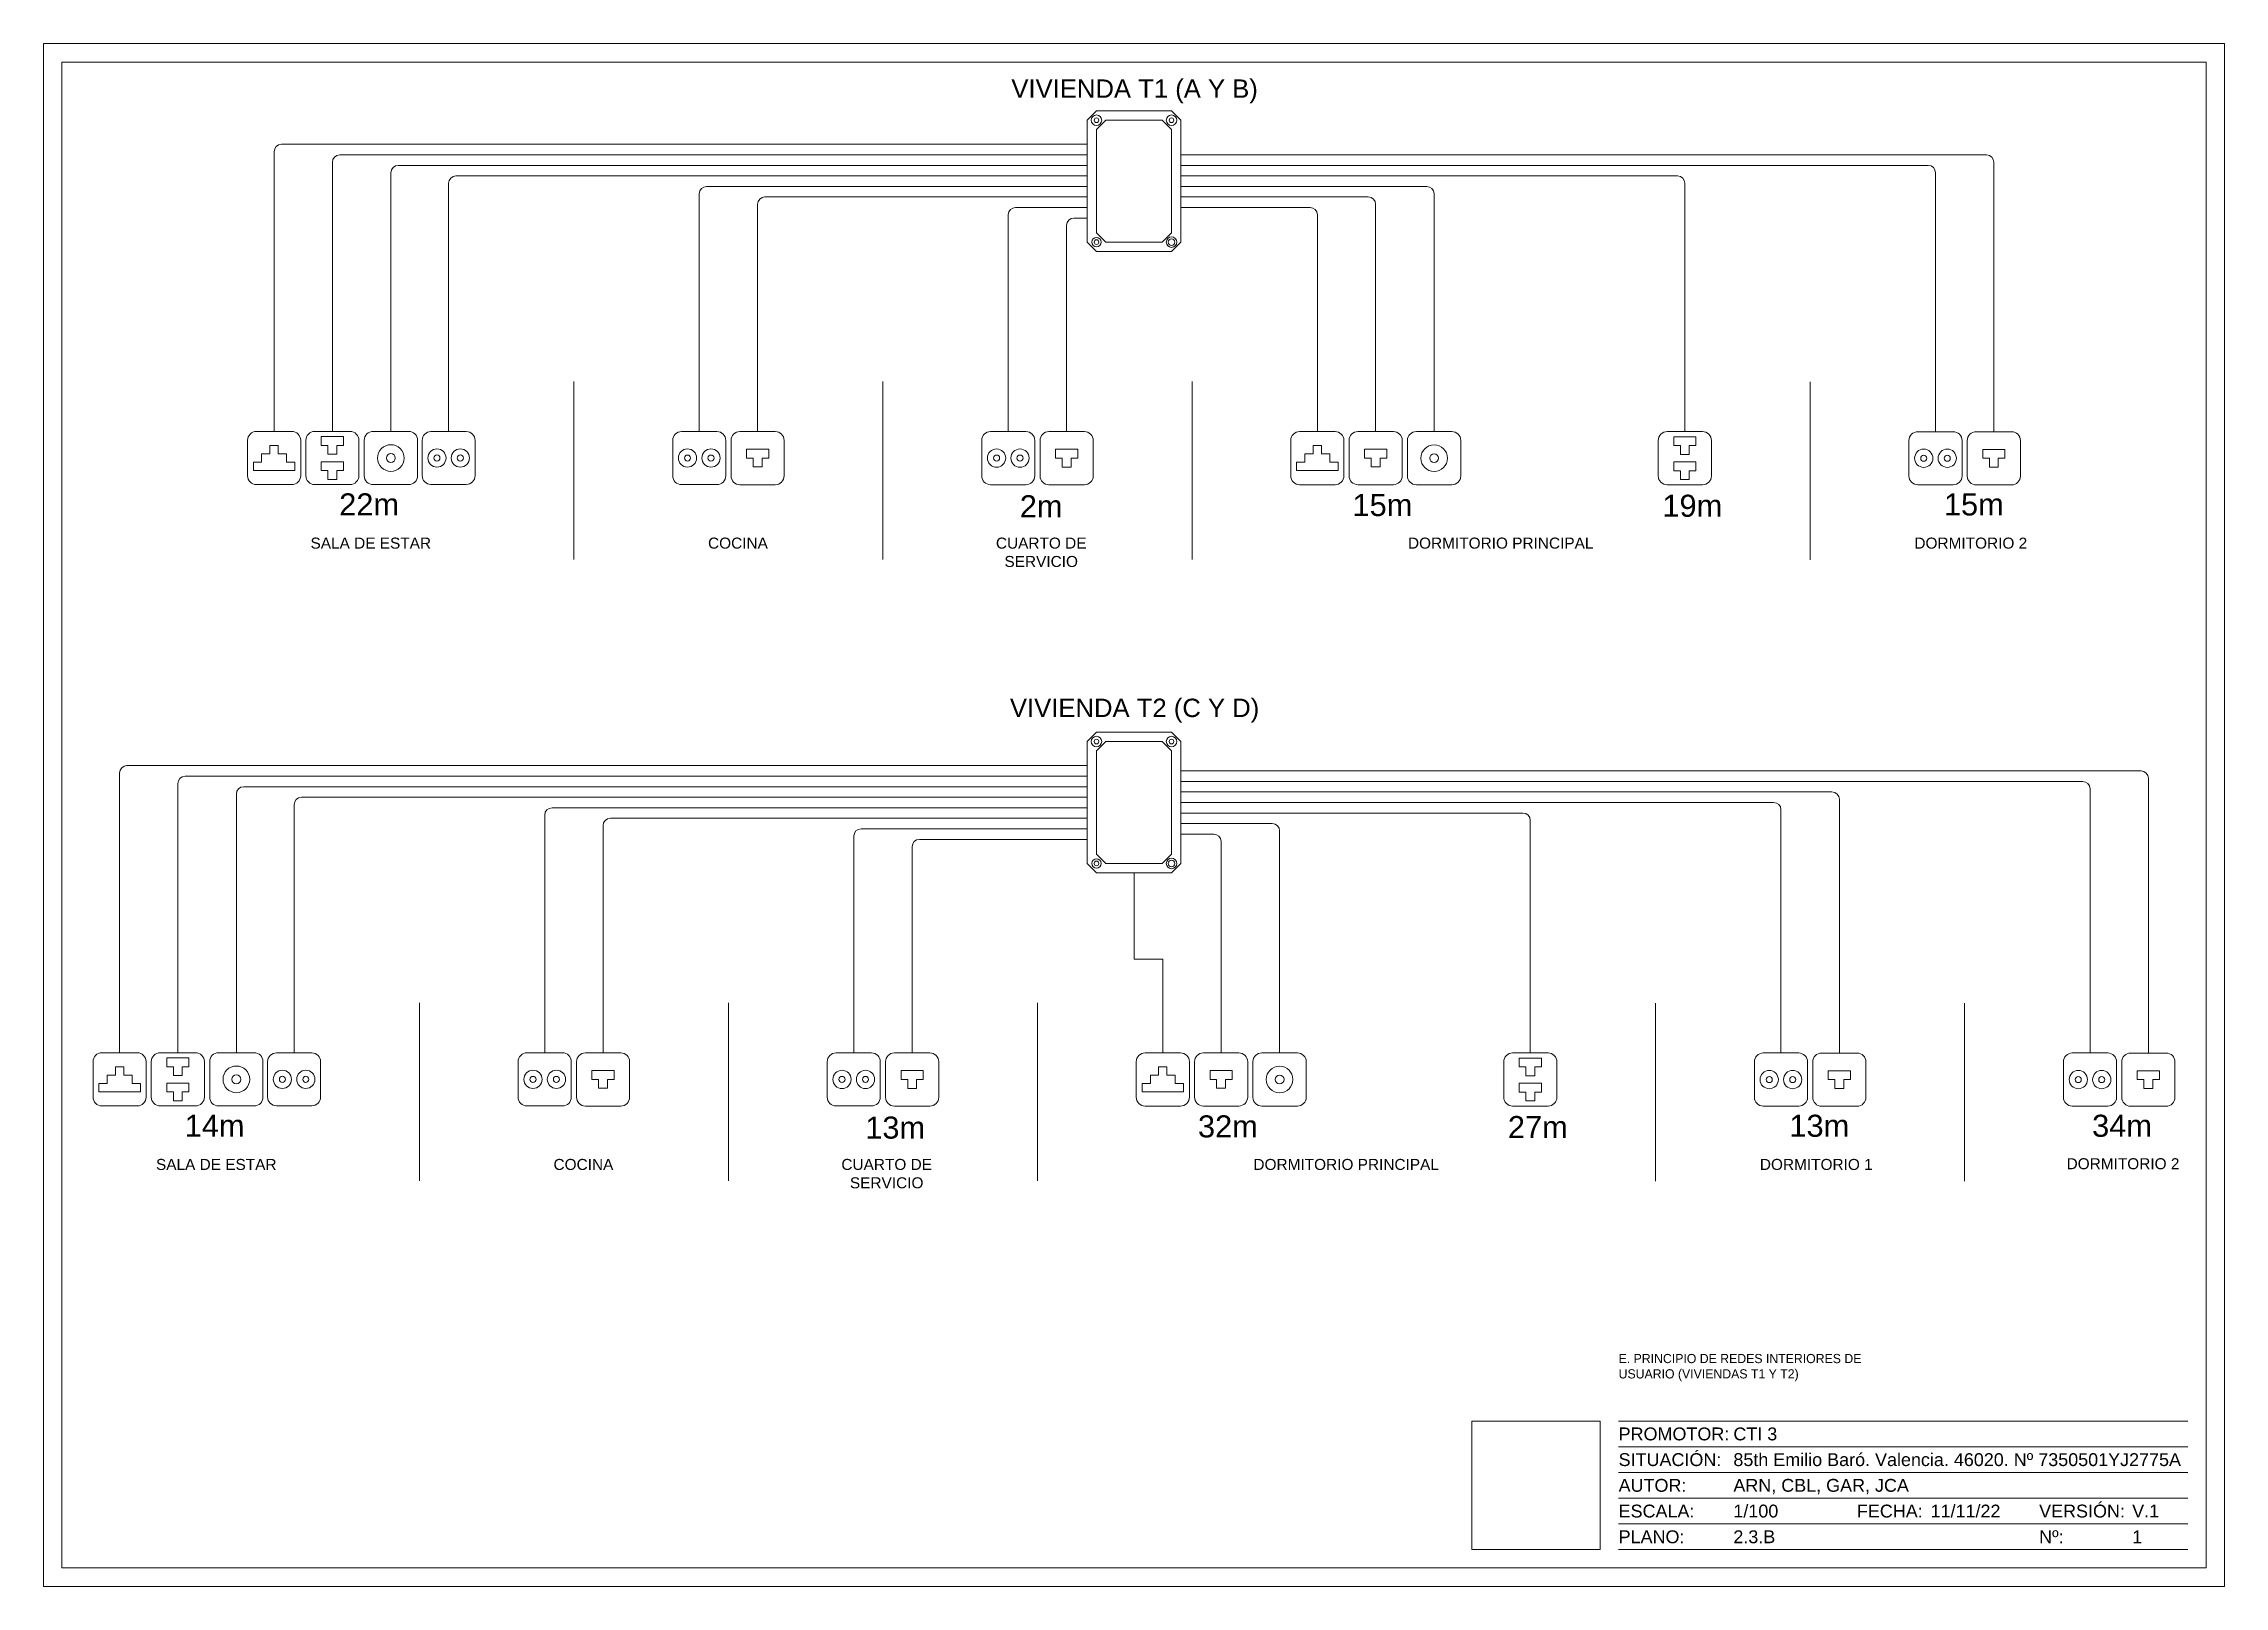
# Paper-space layout 'ESQUEMA-VIVIENDA-T1T2' of a CAD drawing. Header units: metres. Extents: x 0 to 5.4, y 0 to 3.82.
# The model-space entities are those that its viewports show. They can reach past a viewport. Long polylines and large blocks are cut down to what shows.
import ezdxf
from ezdxf.enums import TextEntityAlignment as Align

# ---------------------------------------------------------------- set-up
doc = ezdxf.new("R2018")
doc.units = ezdxf.units.M
doc.layers.get('0').update_dxf_attribs({"color": 253, "lineweight": 0})
doc.layers.add('CAJETIN', color=7, linetype='Continuous', lineweight=0, true_color=0x000000)
for name, color, linetype, lineweight in [('ICT_INTERNA', 170, 'Continuous', 0), ('ICT_TEXTS', 210, 'Continuous', 0), ('ICT_TOMAS', 1, 'Continuous', 0)]:
    doc.layers.add(name, color=color, linetype=linetype, lineweight=lineweight)
doc.styles.add('COTA', font='arial.ttf', dxfattribs={"height": 1})
doc.styles.get("Standard").update_dxf_attribs({"font": 'arial.ttf'})
picture_1 = doc.add_image_def('image1.png', size_in_pixel=(477, 477))

# ---------------------------------------------------------------- blocks, each defined once
blk = doc.blocks.new('*U96')
for p, q in [((-10, 45), (-165, 45)), ((-10, 38), (-165, 38)), ((-10, 31), (-165, 31)), ((-10, 24), (-165, 24)), ((-10, 17), (-165, 17)), ((-10, 10), (-165, 10))]:
    blk.add_line(p, q)
for points in [[(-594, 0), (0, 0), (0, 420), (-594, 420)], [(-589, 5), (-5, 5), (-5, 415), (-589, 415)], [(-170, 45), (-205, 45), (-205, 10), (-170, 10)]]:
    blk.add_lwpolyline(points, close=True)
for s, p in [('PROMOTOR:', (-165, 41.5)), ('SITUACIÓN:', (-165, 34.5)), ('AUTOR:', (-165, 27.5)), ('ESCALA:', (-165, 20.5)), ('FECHA:', (-100.0933067625679, 20.5)), ('VERSIÓN:', (-50.45658927222485, 20.5)), ('PLANO:', (-165, 13.5)), ('Nº:', (-50.45658927222485, 13.5))]:
    blk.add_text(s, height=3.5).set_placement(p, align=Align.MIDDLE_LEFT)
at = {"lineweight": 30, "flags": 104}
blk.add_attdef('NOMBRE_PROYECTO', text='', height=5, dxfattribs=at).set_placement((-165, 63.2749949443903), align=Align.TOP_LEFT)
for tag, p in [('PROMOTOR', (-133.740160873916, 41.5)), ('SITUACION', (-133.740160873916, 34.5)), ('AUTOR', (-133.740160873916, 27.5)), ('1/X', (-133.740160873916, 20.5)), ('XX/XX/XXXX', (-80.0246664318247, 20.5)), ('V.X', (-25.11890373795268, 20.5)), ('NOMBRE_PLANO', (-133.740160873916, 13.5)), ('X', (-25.11890373795268, 13.47751386310165))]:
    blk.add_attdef(tag, text='', height=3.5).set_placement(p, align=Align.MIDDLE_LEFT)
blk = doc.blocks.new('RTR')
for p, q in [((-0.7499999999999929, 0.3999999999999773), (-0.6499999999999915, 0.5)), ((-0.6499999999999915, 0.5), (0.6500000000000057, 0.5)), ((0.6500000000000057, 0.5), (0.7500000000000071, 0.3999999999999773)), ((-0.75, -0.3999999999999773), (-0.7499999999999929, 0.3999999999999773)), ((-0.6499999999999844, 0.2999999999999545), (-0.549999999999983, 0.3999999999999773)), ((-0.6500000000000057, -0.2999999999999545), (-0.6499999999999844, 0.2999999999999545)), ((-0.549999999999983, 0.3999999999999773), (0.5500000000000043, 0.3999999999999773)), ((0.5500000000000043, 0.3999999999999773), (0.6500000000000057, 0.2999999999999545)), ((0.6500000000000057, 0.2999999999999545), (0.6499999999999986, -0.2999999999999545)), ((0.7500000000000071, 0.3999999999999773), (0.75, -0.3999999999999773)), ((-0.75, -0.3999999999999773), (-0.6499999999999986, -0.5)), ((-0.6500000000000057, -0.2999999999999545), (-0.5500000000000043, -0.3999999999999773)), ((0.5499999999999972, -0.3999999999999773), (-0.5500000000000043, -0.3999999999999773)), ((0.6499999999999986, -0.2999999999999545), (0.5499999999999972, -0.3999999999999773)), ((0.6499999999999986, -0.5), (0.75, -0.3999999999999773)), ((0.6499999999999986, -0.5), (-0.6499999999999986, -0.5))]:
    blk.add_line(p, q)
for centre, radius in [((-0.6499999999999986, 0.3999999999999773), 0.04999999999995453), ((-0.6499999999999986, 0.3999999999999773), 0.02499999999997726), ((0.6499999999999986, 0.3999999999999773), 0.05590169943745343), ((0.6499999999999986, 0.3999999999999773), 0.02499999999997726), ((-0.6499999999999986, -0.3999999999999773), 0.05590169943750428), ((-0.6499999999999986, -0.3999999999999773), 0.03535533905935049), ((0.6499999999999986, -0.3999999999999773), 0.05590169943750428), ((0.6499999999999986, -0.3999999999999773), 0.02500000000003411)]:
    blk.add_circle(centre, radius)
blk = doc.blocks.new('Toma FIBRA')
blk.add_lwpolyline([(-0.1000000000000085, 0.1499999999999204), (0.09999999999999432, 0.1499999999999773, -0.4142135623731283), (0.1499999999999986, 0.0999999999999659), (0.1499999999999986, -0.0999999999999659, -0.414213562373095), (0.1000000000000014, -0.1500000000000341), (-0.1000000000000085, -0.1500000000000341, -0.414213562373095), (-0.1500000000000057, -0.1000000000000227), (-0.1500000000000057, 0.0999999999999659, -0.414213562373095)], format="xyb", close=True)
blk.add_lwpolyline([(-0.0234691577227544, 0.02346915772273662), (-0.07040747316825607, 0.02346915772273662), (-0.07040747316825607, -0.02346915772276505), (-0.1173457886137578, -0.02346915772276505), (-0.1173457886137578, -0.07040747316826673), (0.1173457886137507, -0.07040747316826673), (0.1173457886137507, -0.02346915772276505), (0.07040747316824897, -0.02346915772276505), (0.07040747316824897, 0.02346915772273662), (0.0234691577227473, 0.02346915772273662), (0.0234691577227473, 0.07040747316823831), (-0.0234691577227544, 0.07040747316823831)], close=True)
blk = doc.blocks.new('Toma TLCA')
blk.add_lwpolyline([(-0.1000000000000085, 0.1499999999999204), (0.09999999999999432, 0.1499999999999773, -0.4142135623731283), (0.1499999999999986, 0.0999999999999659), (0.1499999999999986, -0.0999999999999659, -0.414213562373095), (0.1000000000000014, -0.1500000000000341), (-0.1000000000000085, -0.1500000000000341, -0.414213562373095), (-0.1500000000000057, -0.1000000000000227), (-0.1500000000000057, 0.0999999999999659, -0.414213562373095)], format="xyb", close=True)
for radius in [0.07500000000004547, 0.02500000000003411]:
    blk.add_circle((0, 0), radius)
blk = doc.blocks.new('Toma INTERNET')
blk.add_lwpolyline([(-0.1000000000000085, 0.1499999999999204), (0.09999999999999432, 0.1499999999999773, -0.4142135623731283), (0.1499999999999986, 0.0999999999999659), (0.1499999999999986, -0.0999999999999659, -0.414213562373095), (0.1000000000000014, -0.1500000000000341), (-0.1000000000000085, -0.1500000000000341, -0.414213562373095), (-0.1500000000000057, -0.1000000000000227), (-0.1500000000000057, 0.0999999999999659, -0.414213562373095)], format="xyb", close=True)
for points in [[(0.04999999999999361, 0.1208288975078992), (-0.05000000000000782, 0.1208288975078992), (-0.06250000000001066, 0.1208288975078992), (-0.06250000000000355, 0.0708288975080015), (-0.05000000000000782, 0.07082889750794466), (-0.02500000000000213, 0.07082889750794466), (-0.02500000000000213, 0.02082889750793329), (0.02499999999999503, 0.02082889750793329), (0.02499999999999503, 0.07082889750794466), (0.04999999999999361, 0.07082889750794466), (0.04999999999999361, 0.07082889750794466), (0.06249999999999645, 0.0708288975080015), (0.06249999999998934, 0.1208288975078992)], [(0.04999999999999716, -0.02082889750796171), (-0.05000000000000426, -0.02082889750796171), (-0.0625000000000071, -0.02082889750796171), (-0.0625, -0.0708288975078594), (-0.05000000000000426, -0.07082889750791624), (-0.02499999999999858, -0.07082889750791624), (-0.02499999999999858, -0.1208288975079276), (0.02499999999999858, -0.1208288975079276), (0.02499999999999858, -0.07082889750791624), (0.04999999999999716, -0.07082889750791624), (0.04999999999999716, -0.07082889750791624), (0.0625, -0.0708288975078594), (0.06249999999999289, -0.02082889750796171)]]:
    blk.add_lwpolyline(points, close=True)
blk = doc.blocks.new('TOMA TV')
blk.add_lwpolyline([(-0.1000000000000085, 0.1499999999999204), (0.09999999999999432, 0.1499999999999773, -0.4142135623731283), (0.1499999999999986, 0.0999999999999659), (0.1499999999999986, -0.0999999999999659, -0.414213562373095), (0.1000000000000014, -0.1500000000000341), (-0.1000000000000085, -0.1500000000000341, -0.414213562373095), (-0.1500000000000057, -0.1000000000000227), (-0.1500000000000057, 0.0999999999999659, -0.414213562373095)], format="xyb", close=True)
for centre, radius in [((-0.0663150679774205, -1.420738526825005e-14), 0.05153002220894185), ((-0.0663150679774205, -1.420738526825005e-14), 0.0171766740696603), ((0.06631506797741339, -1.421432416215396e-14), 0.05153002220894185), ((0.06631506797741339, -1.421432416215396e-14), 0.0171766740696603)]:
    blk.add_circle(centre, radius)
blk = doc.blocks.new('Toma TFN')
for p, q in [((-0.0625, 0.04999999999995453), (-0.05000000000000426, 0.04999999999995453)), ((-0.0625000000000071, 0), (-0.0625000000000071, 0.04999999999995453)), ((-0.05000000000000426, 0), (-0.0625, 5.684341886080801e-14)), ((-0.05000000000000426, 0.04999999999995453), (0.04999999999999716, 0.04999999999995453)), ((-0.02499999999999858, 0), (-0.05000000000000426, 0)), ((-0.02499999999999858, -0.05000000000001137), (-0.02499999999999858, 0)), ((0.02499999999999858, 0), (0.02499999999999858, -0.05000000000001137)), ((0.04999999999999716, 0), (0.02499999999999858, 0)), ((0.04999999999999716, 0.04999999999995453), (0.0625, 0.04999999999995453)), ((0.0625, 5.684341886080801e-14), (0.04999999999999716, 0)), ((0.04999999999999716, 0), (0.04999999999999716, 0)), ((0.06249999999999289, 0), (0.06249999999999289, 0.04999999999995453)), ((0.02499999999999858, -0.05000000000001137), (-0.02499999999999858, -0.05000000000001137))]:
    blk.add_line(p, q)
blk.add_lwpolyline([(-0.1000000000000085, 0.1499999999999204), (0.09999999999999432, 0.1499999999999773, -0.4142135623731283), (0.1499999999999986, 0.0999999999999659), (0.1499999999999986, -0.0999999999999659, -0.414213562373095), (0.1000000000000014, -0.1500000000000341), (-0.1000000000000085, -0.1500000000000341, -0.414213562373095), (-0.1500000000000057, -0.1000000000000227), (-0.1500000000000057, 0.0999999999999659, -0.414213562373095)], format="xyb", close=True)

msp = doc.modelspace()

# ---------------------------------------------------------------- linework, layer by layer
at = {"layer": 'ICT_INTERNA'}
for p, q in [((1665248.216337052, 1361323.355047003), (1665028.770169247, 1361323.355047003)), ((1665026.770169247, 1361245.190815456), (1665026.770169247, 1361321.355047003)), ((1665042.635061191, 1361245.187002216), (1665042.635061191, 1361318.488685071)), ((1665248.216337052, 1361320.488685071), (1665044.635061191, 1361320.488685071)), ((1665248.216337052, 1361317.622323139), (1665060.575697538, 1361317.622323139)), ((1665273.755548007, 1361320.488685071), (1665493.196307899, 1361320.488685071)), ((1665273.755548008, 1361317.622323138), (1665477.298378617, 1361317.622323138)), ((1665495.196307899, 1361245.112944379), (1665495.196307899, 1361318.488685071)), ((1665058.575697538, 1361245.20772044), (1665058.575697538, 1361315.622323139)), ((1665074.306812874, 1361245.170793212), (1665074.306812874, 1361312.755961207)), ((1665248.216337052, 1361314.755961207), (1665076.306812874, 1361314.755961207)), ((1665248.216337052, 1361311.889599274), (1665144.563658246, 1361311.889599274)), ((1665273.755548008, 1361314.755961206), (1665409.02532424, 1361314.755961206)), ((1665273.755548008, 1361311.889599274), (1665340.731172624, 1361311.889599274)), ((1665411.02532424, 1361245.136897333), (1665411.02532424, 1361312.755961206)), ((1665479.298378617, 1361245.128022021), (1665479.298378617, 1361315.622323138)), ((1665142.563658246, 1361245.176331515), (1665142.563658246, 1361309.889599274)), ((1665158.461587528, 1361245.161253873), (1665158.461587528, 1361307.023237342)), ((1665248.216337052, 1361309.023237342), (1665160.461587528, 1361309.023237342)), ((1665248.216337052, 1361306.15687541), (1665228.744345448, 1361306.15687541)), ((1665273.755548008, 1361309.023237342), (1665324.799292452, 1361309.023237342)), ((1665273.755548008, 1361306.15687541), (1665308.925644332, 1361306.15687541)), ((1665326.799292452, 1361245.169951366), (1665326.799292452, 1361307.023237342)), ((1665342.731172624, 1361245.172209871), (1665342.731172624, 1361309.889599274)), ((1665226.744345448, 1361245.163967579), (1665226.744345448, 1361304.15687541)), ((1665242.642274729, 1361245.148889937), (1665242.642274729, 1361301.290513478)), ((1665248.216337052, 1361303.290513478), (1665244.642274729, 1361303.290513478)), ((1665310.925644332, 1361245.155304887), (1665310.925644332, 1361304.15687541)), ((1664984.679825646, 1361076.03640724), (1664984.679825646, 1361152.200638786)), ((1665248.216337052, 1361154.200638786), (1664986.679825646, 1361154.200638786)), ((1665248.216337052, 1361151.334276854), (1665002.54471759, 1361151.334276854)), ((1665273.755548007, 1361152.76745782), (1665535.286651499, 1361152.76745782)), ((1665000.54471759, 1361076.032594), (1665000.54471759, 1361149.334276854)), ((1665016.485353937, 1361076.053312224), (1665016.485353937, 1361146.467914922)), ((1665248.216337052, 1361148.467914922), (1665018.485353937, 1361148.467914922)), ((1665248.216337052, 1361145.60155299), (1665034.216469273, 1361145.60155299)), ((1665273.755548007, 1361149.901095888), (1665519.388722217, 1361149.901095888)), ((1665273.755548007, 1361147.034733956), (1665451.105964298, 1361147.034733956)), ((1665521.388722217, 1361075.973613804), (1665521.388722217, 1361147.901095888)), ((1665537.286651499, 1361075.958536163), (1665537.286651499, 1361150.76745782)), ((1665032.216469273, 1361076.016384995), (1665032.216469273, 1361143.60155299)), ((1665100.473314645, 1361076.021923298), (1665100.473314645, 1361140.735191058)), ((1665248.216337052, 1361142.735191058), (1665102.473314645, 1361142.735191058)), ((1665248.216337052, 1361139.868829126), (1665118.371243927, 1361139.868829126)), ((1665273.755548007, 1361144.168372024), (1665435.208035016, 1361144.168372024)), ((1665273.755548007, 1361141.302010092), (1665366.934980639, 1361141.302010092)), ((1665368.934980639, 1361075.982489116), (1665368.934980639, 1361139.302010092)), ((1665437.208035016, 1361075.973613804), (1665437.208035016, 1361142.168372024)), ((1665453.105964298, 1361075.958536163), (1665453.105964298, 1361145.034733956)), ((1665116.371243927, 1361076.006845657), (1665116.371243927, 1361137.868829126)), ((1665184.654001847, 1361076.009559362), (1665184.654001847, 1361135.002467194)), ((1665248.216337052, 1361137.002467194), (1665186.654001847, 1361137.002467194)), ((1665248.216337052, 1361134.136105262), (1665202.551931129, 1361134.136105262)), ((1665273.755548007, 1361138.43564816), (1665298.640829023, 1361138.43564816)), ((1665273.755548007, 1361135.569286227), (1665282.708948851, 1361135.569286227)), ((1665284.708948851, 1361076.015543149), (1665284.708948851, 1361133.569286227)), ((1665300.640829023, 1361076.017801655), (1665300.640829023, 1361136.43564816)), ((1665200.551931129, 1361075.994481721), (1665200.551931129, 1361132.136105262))]:
    msp.add_line(p, q, dxfattribs=at)
msp.add_lwpolyline([(1665268.835300731, 1361076.000896671), (1665268.835300731, 1361097.066016741), (1665268.835300731, 1361101.548714075), (1665260.98594253, 1361101.548714076), (1665260.98594253, 1361125.013963807)], dxfattribs=at)
for centre, start, end in [((1665028.770169247, 1361321.355047003), 90, 180), ((1665044.635061191, 1361318.488685071), 90, 180), ((1665060.575697538, 1361315.622323139), 90, 180), ((1665477.298378617, 1361315.622323138), 0, 90), ((1665493.196307899, 1361318.488685071), 0, 90), ((1665076.306812874, 1361312.755961207), 90, 180), ((1665144.563658246, 1361309.889599274), 90, 180), ((1665340.731172624, 1361309.889599274), 0, 90), ((1665409.02532424, 1361312.755961206), 0, 90), ((1665160.461587528, 1361307.023237342), 90, 180), ((1665228.744345448, 1361304.15687541), 90, 180), ((1665308.925644332, 1361304.15687541), 0, 90), ((1665324.799292452, 1361307.023237342), 0, 90), ((1665244.642274729, 1361301.290513478), 90, 180), ((1664986.679825646, 1361152.200638786), 90, 180), ((1665002.54471759, 1361149.334276854), 90, 180), ((1665535.286651499, 1361150.76745782), 0, 90), ((1665018.485353937, 1361146.467914922), 90, 180), ((1665034.216469273, 1361143.60155299), 90, 180), ((1665451.105964298, 1361145.034733956), 0, 90), ((1665519.388722217, 1361147.901095888), 0, 90), ((1665102.473314645, 1361140.735191058), 90, 180), ((1665118.371243927, 1361137.868829126), 90, 180), ((1665366.934980639, 1361139.302010092), 0, 90), ((1665435.208035016, 1361142.168372024), 0, 90), ((1665186.654001847, 1361135.002467194), 90, 180), ((1665202.551931129, 1361132.136105262), 90, 180), ((1665282.708948851, 1361133.569286227), 0, 90), ((1665298.640829023, 1361136.43564816), 0, 90)]:
    msp.add_arc(centre, 2, start, end, dxfattribs=at)
at = {"layer": 'ICT_TEXTS'}
for p, q in [((1665108.425289085, 1361210.313606823), (1665108.425289085, 1361258.792253953)), ((1665192.605976287, 1361210.313606823), (1665192.605976287, 1361258.792253953)), ((1665276.786663488, 1361210.313606823), (1665276.786663488, 1361258.792253953)), ((1665445.148037891, 1361210.242703052), (1665445.148037891, 1361258.721350182)), ((1665066.334945485, 1361041.159198606), (1665066.334945485, 1361089.637845736)), ((1665150.515632686, 1361041.159198606), (1665150.515632686, 1361089.637845736)), ((1665234.696319887, 1361041.159198606), (1665234.696319887, 1361089.637845736)), ((1665403.05769429, 1361041.088294835), (1665403.05769429, 1361089.566941965)), ((1665487.238381492, 1361041.088294835), (1665487.238381492, 1361089.566941965))]:
    msp.add_line(p, q, dxfattribs=at)

# ---------------------------------------------------------------- block references
at = {"layer": 'CAJETIN'}
ref = msp.add_blockref('*U96', (1665557.98594253, 1360930.767334062), dxfattribs=at)
lines = msp.add_mtext('E. PRINCIPIO DE REDES INTERIORES DE\\PUSUARIO (VIVIENDAS T1 Y T2)', dxfattribs={"layer": '0', "insert": (1665392.98594253, 1360994.042329006), "char_height": 2.5, "attachment_point": 1})
ref.add_attrib('NOMBRE_PROYECTO', '', (1665392.98594253, 1360994.042329006), dxfattribs={"flags": 104}).embed_mtext(lines)
ref.add_attrib('PROMOTOR', 'CTI 3', dxfattribs={"layer": '0', "height": 3.5}).set_placement((1665424.245781656, 1360972.267334062), align=Align.MIDDLE_LEFT)
ref.add_attrib('SITUACION', '85th Emilio Baró. Valencia. 46020. Nº 7350501YJ2775A', dxfattribs={"layer": '0', "height": 3.5}).set_placement((1665424.245781656, 1360965.267334062), align=Align.MIDDLE_LEFT)
ref.add_attrib('AUTOR', 'ARN, CBL, GAR, JCA', dxfattribs={"layer": '0', "height": 3.5}).set_placement((1665424.245781656, 1360958.267334062), align=Align.MIDDLE_LEFT)
ref.add_attrib('1/X', '1/100', dxfattribs={"layer": '0', "height": 3.5}).set_placement((1665424.245781656, 1360951.267334062), align=Align.MIDDLE_LEFT)
ref.add_attrib('NOMBRE_PLANO', '2.3.B', dxfattribs={"layer": '0', "height": 3.5}).set_placement((1665424.245781656, 1360944.267334062), align=Align.MIDDLE_LEFT)
ref.add_attrib('XX/XX/XXXX', '11/11/22', dxfattribs={"layer": '0', "height": 3.5}).set_placement((1665477.961276098, 1360951.267334062), align=Align.MIDDLE_LEFT)
ref.add_attrib('V.X', 'V.1', dxfattribs={"layer": '0', "height": 3.5}).set_placement((1665532.867038792, 1360951.267334062), align=Align.MIDDLE_LEFT)
ref.add_attrib('X', '1', dxfattribs={"layer": '0', "height": 3.5}).set_placement((1665532.867038792, 1360944.244847925), align=Align.MIDDLE_LEFT)
at = {"layer": 'ICT_INTERNA', "xscale": 25.53921095530192, "yscale": 25.53921095530192, "zscale": 25.53921095530192, "rotation": 90}
for p in [(1665260.98594253, 1361313.32278024), (1665260.98594253, 1361144.168372024)]:
    msp.add_blockref('RTR', p, dxfattribs=at)
at = {"layer": 'ICT_TOMAS'}
for name, p, xscale, yscale, zscale in [('Toma FIBRA', (1665026.770169247, 1361237.957460051), 48.22236936832557, 48.22236936832557, 48.22236936832557), ('Toma INTERNET', (1665042.635061191, 1361237.957942439), 48.19373184548355, 48.19373184548355, 48.19373184548355), ('Toma TLCA', (1665058.575697538, 1361237.953879479), 48.35893974031478, 48.35893974031478, 48.35893974031478), ('TOMA TV', (1665074.306812874, 1361237.957942439), 48.08567181518394, 48.08567181518394, 48.08567181518394), ('TOMA TV', (1665142.563658246, 1361237.943587793), 48.21829147973803, 48.21829147973803, 48.21829147973803), ('Toma TFN', (1665158.461587528, 1361237.922490554), 48.25842212935206, 48.25842212935206, 48.25842212935206), ('TOMA TV', (1665226.744345448, 1361237.931223857), 48.21829147973803, 48.21829147973803, 48.21829147973803), ('Toma TFN', (1665242.642274729, 1361237.910126618), 48.25842212935206, 48.25842212935206, 48.25842212935206), ('Toma FIBRA', (1665310.925644332, 1361237.921949482), 48.22236936832557, 48.22236936832557, 48.22236936832557), ('Toma TFN', (1665326.799292452, 1361237.931188046), 48.25842212935206, 48.25842212935206, 48.25842212935206), ('Toma TLCA', (1665342.731172624, 1361237.91836891), 48.35893974031478, 48.35893974031478, 48.35893974031478), ('Toma INTERNET', (1665411.02532424, 1361237.907837556), 48.19373184548355, 48.19373184548355, 48.19373184548355), ('TOMA TV', (1665479.298378617, 1361237.895278299), 48.21829147973803, 48.21829147973803, 48.21829147973803), ('Toma TFN', (1665495.196307899, 1361237.87418106), 48.25842212935206, 48.25842212935206, 48.25842212935206), ('Toma FIBRA', (1664984.679825646, 1361068.803051834), 48.22236936832557, 48.22236936832557, 48.22236936832557), ('Toma INTERNET', (1665000.54471759, 1361068.803534223), 48.19373184548355, 48.19373184548355, 48.19373184548355), ('Toma TLCA', (1665016.485353937, 1361068.799471263), 48.35893974031478, 48.35893974031478, 48.35893974031478), ('TOMA TV', (1665032.216469273, 1361068.803534223), 48.08567181518394, 48.08567181518394, 48.08567181518394), ('TOMA TV', (1665100.473314645, 1361068.789179577), 48.21829147973803, 48.21829147973803, 48.21829147973803), ('Toma TFN', (1665116.371243927, 1361068.768082337), 48.25842212935206, 48.25842212935206, 48.25842212935206), ('TOMA TV', (1665184.654001847, 1361068.776815641), 48.21829147973803, 48.21829147973803, 48.21829147973803), ('Toma TFN', (1665200.551931129, 1361068.755718401), 48.25842212935206, 48.25842212935206, 48.25842212935206), ('Toma FIBRA', (1665268.835300731, 1361068.767541266), 48.22236936832557, 48.22236936832557, 48.22236936832557), ('Toma TFN', (1665284.708948851, 1361068.77677983), 48.25842212935206, 48.25842212935206, 48.25842212935206), ('Toma TLCA', (1665300.640829023, 1361068.763960694), 48.35893974031478, 48.35893974031478, 48.35893974031478), ('Toma INTERNET', (1665368.934980639, 1361068.75342934), 48.19373184548355, 48.19373184548355, 48.19373184548355), ('TOMA TV', (1665437.208035016, 1361068.740870083), 48.21829147973803, 48.21829147973803, 48.21829147973803), ('Toma TFN', (1665453.105964298, 1361068.719772843), 48.25842212935206, 48.25842212935206, 48.25842212935206), ('TOMA TV', (1665521.388722217, 1361068.740870083), 48.21829147973803, 48.21829147973803, 48.21829147973803), ('Toma TFN', (1665537.286651499, 1361068.719772843), 48.25842212935206, 48.25842212935206, 48.25842212935206)]:
    msp.add_blockref(name, p, dxfattribs=dict(at, xscale=xscale, yscale=yscale, zscale=zscale))

# ---------------------------------------------------------------- texts
at = {"layer": 'ICT_TEXTS', "ltscale": 0.015, "attachment_point": 1, "style": 'COTA'}
for s, width, insert, char_height in [('\\pxqc;VIVIENDA T1 (A Y B)', 75.41133886968075, (1665223.444681117, 1361341.022282006), 5), ('\\pxqc;SALA DE ESTAR', 75.41133886968075, (1665015.397470653, 1361216.288524704), 3), ('\\pxqc;COCINA', 75.41133886968075, (1665115.403818312, 1361216.288524704), 3), ('\\pxqc;CUARTO DE\\PSERVICIO', 75.41133886968075, (1665198.004266372, 1361216.288524704), 3), ('\\pxqc;DORMITORIO PRINCIPAL', 154.2324279492843, (1665283.751351991, 1361216.288524704), 3), ('\\pxqc;DORMITORIO 2', 75.41133886968075, (1665451.209196931, 1361216.288524704), 3), ('\\pxqc;VIVIENDA T2 (C Y D)', 75.41133886968075, (1665223.444681117, 1361172.431733277), 5), ('\\pxqc;SALA DE ESTAR', 75.41133886968075, (1664973.307127052, 1361047.134116487), 3), ('\\pxqc;COCINA', 75.41133886968075, (1665073.313474711, 1361047.134116487), 3), ('\\pxqc;CUARTO DE\\PSERVICIO', 75.41133886968075, (1665155.913922771, 1361047.134116487), 3), ('\\pxqc;DORMITORIO PRINCIPAL', 154.2324279492843, (1665241.661008391, 1361047.134116487), 3), ('\\pxqc;DORMITORIO 1', 75.41133886968075, (1665409.11885333, 1361047.134116487), 3), ('\\pxqc;DORMITORIO 2', 75.41133886968075, (1665492.66820737, 1361047.330587527), 3)]:
    msp.add_mtext_dynamic_manual_height_columns(s, width=width, gutter_width=4, heights=[13.02400581220029], dxfattribs=dict(at, insert=insert, char_height=char_height))
at = {"layer": 'ICT_TOMAS', "ltscale": 0.015, "char_height": 6, "attachment_point": 1, "style": 'COTA'}
for s, insert in [('22m', (1665044.500231752, 1361228.330240435)), ('15m', (1665481.59194619, 1361228.317455076)), ('2m', (1665229.870638272, 1361227.819471556)), ('15m', (1665320.495254531, 1361228.150431497)), ('19m', (1665404.913867591, 1361227.958623775)), ('14m', (1665002.409888152, 1361059.175832219)), ('13m', (1665187.780294671, 1361058.66506334)), ('32m', (1665278.40491093, 1361058.996023281)), ('27m', (1665362.82352399, 1361058.804215559)), ('13m', (1665439.501602589, 1361059.16304686)), ('34m', (1665521.957110331, 1361059.16304686))]:
    msp.add_mtext_dynamic_manual_height_columns(s, width=3.810568010632977, gutter_width=4, heights=[1.343319116233424], dxfattribs=dict(at, insert=insert))

# ---------------------------------------------------------------- pictures from other files: only their frames are drawn
image = msp.add_image(picture_1, insert=(1665352.98594253, 1360940.767334062), size_in_units=(35, 35))
image.dxf.flags = 7

psp = doc.layouts.new('ESQUEMA-VIVIENDA-T1T2')

# ---------------------------------------------------------------- viewports
at = {"layer": 'CAJETIN', "view_target_point": (1664444.409509032, 1362535.764532494)}
psp.add_viewport(center=(2.7, 1.909090909090909), size=(5.4, 3.818181818181818), view_center_point=(816.5764334979467, -1394.997198431985), view_height=419.9999999999999, dxfattribs=at)

doc.saveas('drawing.dxf')
